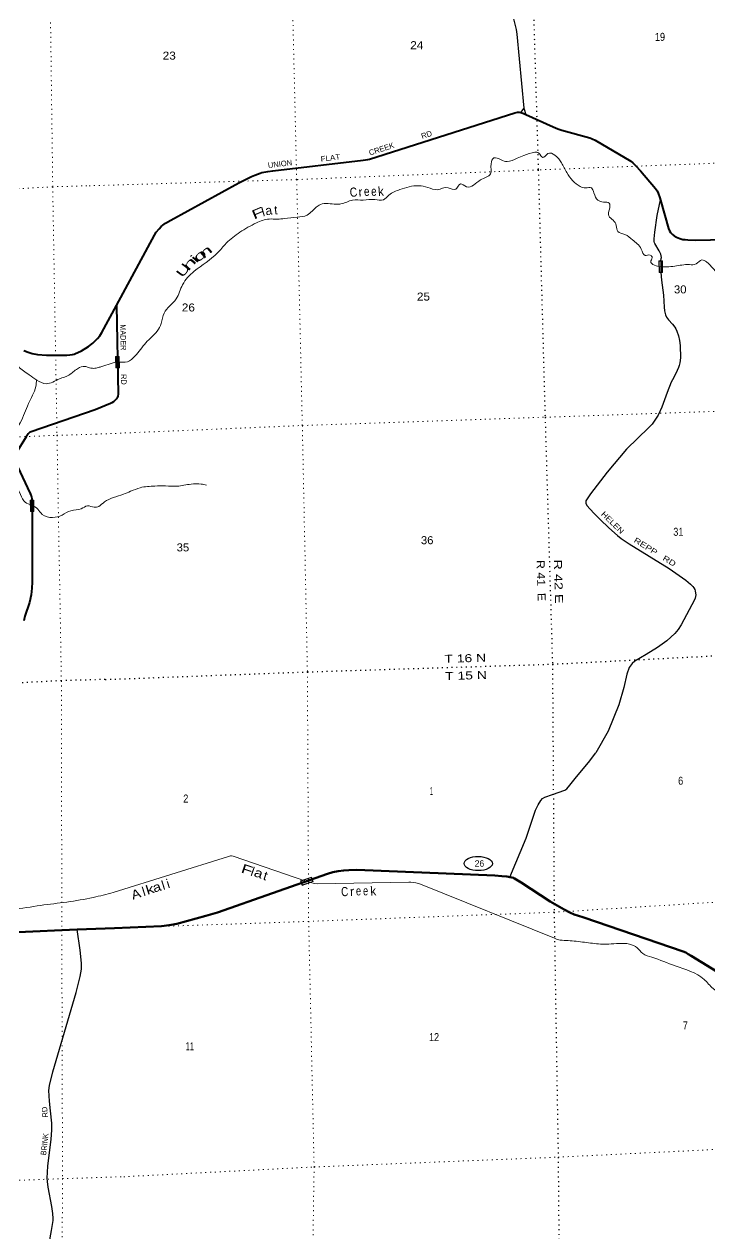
# Model space of a CAD drawing. Header units: feet. Extents: x 751810 to 1010326, y -353855 to -161247.
# Drawn here: x 846344 to 861322, y -243482 to -217042 of the extents above; entities that cross this region are included whole.
import ezdxf
from ezdxf.enums import TextEntityAlignment as Align

# ---------------------------------------------------------------- set-up
doc = ezdxf.new("R2010")
doc.units = ezdxf.units.FT
doc.header["$LTSCALE"] = 70
doc.linetypes.add('DOTTED', pattern=[1.5, 0.3, -1.2])
for name, color, linetype, lineweight in [('17', 7, 'Continuous', 25), ('23', 7, 'Continuous', 70), ('26', 7, 'Continuous', 40), ('29', 7, 'Continuous', 25), ('31', 7, 'Continuous', 13), ('39', 7, 'Continuous', 13), ('59', 7, 'Continuous', 13), ('6', 7, 'DOTTED', 25), ('61', 7, 'Continuous', 13), ('7', 7, 'DOTTED', 13)]:
    doc.layers.add(name, color=color, linetype=linetype, lineweight=lineweight)
for name, color, linetype in [('27', 7, 'Continuous'), ('30', 7, 'Continuous'), ('41', 7, 'Continuous')]:
    doc.layers.add(name, color=color, linetype=linetype)

msp = doc.modelspace()

# ---------------------------------------------------------------- linework, layer by layer
at = {"layer": '17'}
msp.add_ellipse((856263.26, -235388.27), major_axis=(309.24, -1), ratio=0.500121, dxfattribs=at)
at = {"layer": '23'}
msp.add_line((847504.22, -236829.36), (848316.08, -236797.76), dxfattribs=at)
for points in [[(856956.43, -235683.79), (856925.15, -235677.97), (856888.48, -235671.65), (856781.07, -235661.65), (856624.58, -235651.13), (853613.62, -235528.28), (853432.97, -235529.68), (853325.38, -235537.94), (853202.99, -235552.93), (853085.6, -235580.43), (852971.75, -235615.96), (850564.08, -236456.44), (850312.42, -236532.81), (849677.37, -236703.87), (849512.51, -236736.37), (849345.16, -236753.86), (848316.08, -236797.76)], [(862592.2, -238431.57), (860913.88, -237403.54), (860850.59, -237367.21), (860799.38, -237334.31), (860738.44, -237308.21), (858568.68, -236568.57), (858432.73, -236525.79), (858378.4, -236507.67), (858358.42, -236500.17), (858265.38, -236458.31), (858137.97, -236394.39), (857986.83, -236306.38), (857833.63, -236216.41), (857203.2, -235804.11), (857128.26, -235756.62), (857056.74, -235714.19), (857039.5, -235706.72), (857033.35, -235704.14), (856996.4, -235692.92), (856958.41, -235684.14), (856956.43, -235683.79)], [(844508.48, -237131.03), (844939.97, -236996.6), (845090.9, -236954.63), (845135.99, -236943.15), (845174.53, -236938.23), (845260.61, -236930.02), (847165.89, -236842.53), (847504.22, -236829.36)]]:
    msp.add_lwpolyline(points, dxfattribs=at)
at = {"layer": '26'}
for points in [[(848359.1, -223190.05), (849193.06, -221650.22), (849230.31, -221586.33), (849288.84, -221511.79), (849338.5, -221463.88), (849373.97, -221433.71), (849430.73, -221391.11), (849546.11, -221323.05), (851033.96, -220507.78), (851210.13, -220422.01), (851308.1, -220373.32), (851379.04, -220341.38), (851499.65, -220295.24), (851536.89, -220284.59), (851669.03, -220264.18), (851779.21, -220247.98), (853749.89, -220015.77), (853849.68, -220000.64), (853890.47, -219989.99), (857064.18, -218978.66), (857093.63, -218971.31), (857121.12, -218967.76), (857155.71, -218966.87), (857189.41, -218971.31)], [(857189.41, -218971.31), (857212.46, -218976.63), (857240.84, -218987.28), (857300.1, -219013.83)], [(857300.1, -219013.83), (857898.34, -219287.6), (858003.93, -219330.24), (858091.72, -219357.74), (858700.36, -219527.09), (858737.76, -219539.21), (858751.95, -219545.42), (858814.27, -219577.99), (859594.62, -220037.44), (859643.64, -220072.95), (859699.74, -220130.85), (859811.58, -220248.22), (860138.08, -220634.77), (860171.29, -220684.33), (860192.57, -220732.25), (860230.33, -220837.23), (860244.13, -220885.1)], [(860244.13, -220885.1), (860423.13, -221506.02), (860443.53, -221558.37), (860463.04, -221593.87), (860481.66, -221614.28), (860504.72, -221639.12), (860543.74, -221669.29), (860596.95, -221699.46), (860667.89, -221727.86), (860729.97, -221745.6), (860784.95, -221750.93), (860845.4, -221754.33), (861016.19, -221759.26), (861981.34, -221742.35)], [(847840.96, -224010.61), (847947.55, -223912.19), (847994.99, -223851.74), (848038.11, -223782.72), (848359.1, -223190.05)], [(848359.1, -223190.05), (848394.51, -225125.54), (848388.3, -225175.23), (848382.09, -225192.98), (848375.89, -225204.51), (848359.04, -225227.58), (848318.24, -225275.5), (848293.41, -225296.8), (848256.61, -225318.53), (848226.06, -225334.35), (847895.33, -225473.83)], [(846338.25, -224171.81), (846430.44, -224213.31), (846517.4, -224243.31), (846637.51, -224259.9), (846829.22, -224276.31), (847272.98, -224273.31), (847344.19, -224269.57), (847396.66, -224262.07), (847434.14, -224253.07), (847467.87, -224240.31), (847518.84, -224219.31), (847593.8, -224180.31), (847749.71, -224084.3), (847840.96, -224010.61)], [(847895.33, -225473.83), (846495.93, -225949.19), (846461.76, -225969.31), (846429.58, -225998.29), (846383.88, -226060.62), (846159.47, -226422.44)], [(846202.01, -226722.68), (846470.45, -227283.23), (846486.28, -227322.81), (846499.53, -227359.95), (846503.51, -227375.86), (846510.14, -227414.33), (846516.37, -227470.58), (846514.71, -229236.53), (846512.06, -229367.53), (846496.89, -229516.52), (846456.56, -229679.95), (846356.39, -229980.73), (846332.51, -230085.87)]]:
    msp.add_lwpolyline(points, dxfattribs=at)
at = {"layer": '29'}
for p, q in [((857257.93, -218876.27), (857189.41, -218971.31)), ((857257.93, -218876.27), (857300.1, -219013.83)), ((860250.74, -222217.09), (860251.95, -222468.73))]:
    msp.add_line(p, q, dxfattribs=at)
for points in [[(856924.98, -214864.31), (856808.22, -215926.11), (856811.65, -216020.69), (856815.91, -216047.68), (856843.24, -216162.47), (857089.23, -217159.07), (857106.15, -217257.15), (857257.93, -218876.27)], [(860250.74, -222217.09), (860260.84, -222163.68), (860264.98, -222138.75), (860261.43, -222105.52), (860250.74, -222067.53), (860215.15, -221996.31), (860120.23, -221837.25), (860113.13, -221818.26), (860107.2, -221790.96), (860106, -221735.17), (860120.23, -221587.99), (860170.06, -221227.14), (860243.62, -220878.17)], [(860251.95, -222468.73), (860268.57, -222633.72), (860311.28, -222966.08), (860321.96, -223227.22), (860330.26, -223307.94), (860352.8, -223393.4), (860377.72, -223445.63), (860421.62, -223504.98), (860510.6, -223602.31), (860558.06, -223666.41), (860579.42, -223704.4), (860600.77, -223754.25), (860636.37, -223851.58), (860660.09, -223956.04), (860671.95, -224067.61), (860681.44, -224338.25), (860670.77, -224445.08), (860655.35, -224499.68), (860641.11, -224542.41), (860581.78, -224675.35), (860505.86, -224813.05), (860477.38, -224870.02), (860391.95, -225093.17)], [(860391.95, -225093.17), (860270.94, -225411.29), (860195.01, -225586.96), (860138.06, -225677.17), (860062.13, -225781.63), (859990.95, -225857.6), (859502.14, -226332.4), (859079.77, -226830.93), (858719.09, -227310.48), (858643.16, -227414.93), (858614.69, -227462.41), (858614.69, -227514.64), (858633.67, -227562.12), (858785.53, -227728.3), (858927.9, -227865.99)], [(858927.9, -227865.99), (859117.52, -228046.99), (859302.83, -228218.78), (859388.24, -228283.82), (859563.83, -228397.77), (860432.3, -228939.04), (860797.72, -229195.43), (860902.12, -229280.89), (860952.54, -229331.94), (860976.27, -229363.99), (860992.29, -229394.84), (861003.56, -229429.27), (861011.28, -229475.56), (861014.84, -229514.74), (861011.28, -229551.53), (861001.19, -229590.7), (860987.55, -229622.75), (860698.06, -230168.76)], [(860698.06, -230168.76), (860628.06, -230274.4), (860556.88, -230359.87), (860381.29, -230521.3), (860177.22, -230668.49), (859935.19, -230820.42), (859683.66, -230967.61), (859626.72, -231015.09), (859560.28, -231100.55), (859508.07, -231247.74), (859441.63, -231542.11), (859337.23, -231917.2), (859099.94, -232491.71), (858829.43, -232971.26)], [(856956.43, -235683.79), (857308.43, -234832.46), (857517.24, -234219.97), (857569.44, -234106.02), (857631.14, -234011.06), (857669.1, -233968.33), (857721.31, -233935.1), (857887.41, -233878.12), (858157.91, -233783.16), (858200.62, -233754.67), (858267.06, -233678.7), (858409.44, -233493.53), (858675.2, -233180.17), (858829.43, -232971.26)], [(846949.39, -241218.2), (846947.33, -241059.97), (846918.2, -240793.5), (846897.39, -240581.15), (846884.9, -240352.15), (846893.23, -240239.73), (846968.14, -239944.11), (847475.86, -238203.7), (847567.42, -237853.95), (847592.4, -237695.73), (847592.39, -237562.5), (847567.42, -237279.37), (847504.22, -236829.36)], [(846781.62, -243817.46), (846847.43, -243745.53), (846866.16, -243720.55), (846878.64, -243687.24), (846901.53, -243622.71), (846914.02, -243570.66), (846941.07, -243412.44), (846972.28, -243231.32), (846974.36, -243191.77), (846974.36, -243145.97), (846968.12, -243039.8), (846945.23, -242883.66), (846866.16, -242458.97), (846851.6, -242338.22), (846845.35, -242267.44), (846862, -242005.13), (846932.75, -241413.89), (846949.39, -241218.2)]]:
    msp.add_lwpolyline(points, dxfattribs=at)
at = {"layer": '31'}
for p, q in [((860211.17, -222217.12), (860286.17, -222216.24)), ((860214.09, -222467.1), (860211.17, -222217.12))]:
    msp.add_line(p, q, dxfattribs=at)
msp.add_lwpolyline([(860286.17, -222216.24), (860289.09, -222466.22), (860214.09, -222467.1)], dxfattribs=at)
msp.add_lwpolyline([(860278.26, -222224.32), (860219.25, -222225.02), (860221.99, -222459.01), (860281, -222458.31)], close=True, dxfattribs=at)
at = {"layer": '39'}
msp.add_lwpolyline([(848287.21, -236020.81), (850808.44, -235234.26), (850826.31, -235227.69), (850848.58, -235221.37), (850874.23, -235221.37), (850908.67, -235229.24), (852493.62, -235770.7), (852624.13, -235811.5), (852687.13, -235827.85), (852745.25, -235834.02), (854747.59, -235792), (854793.96, -235798.66), (854846.23, -235801.11), (854898.73, -235811.61), (854981.68, -235833.26), (855040.49, -235853.63), (857929.49, -237022.35), (857974.21, -237041.13), (858055.14, -237062.84)], dxfattribs=at)
for points in [[(864004.4, -223780.11), (863793.09, -223625.49), (863567.97, -223547.75), (863173.61, -223380.52), (862668.99, -223150.21), (862305.65, -223014.25), (862136.41, -222856.36), (861707.05, -222728.41), (861557.57, -222559.87), (861393.76, -222381.7), (861251, -222237.1), (861149.42, -222195.89), (861023.46, -222282.16), (860875.32, -222296.67), (860555.09, -222330.43), (860218.12, -222340.55), (860078.18, -222292.44), (860030.34, -222235.53), (860063.8, -222143.98), (860022.04, -222088.9), (859907.82, -222096.36), (859823.47, -221958.05), (859634.94, -221758.49), (859466.76, -221636.78), (859314.26, -221570.94), (859276.34, -221441.3), (859212.75, -221326.52), (859113.65, -221232.92), (859129.47, -221087.58), (859121.58, -220955.02), (859002.41, -220930.43), (858876.7, -220887.93), (858791.82, -220731.54), (858734.36, -220620.59), (858611.89, -220620.24), (858492.55, -220589.62), (858198.6, -220286.59), (858083.99, -220074.75), (857936.4, -219902.13), (857784.91, -219870.46), (857670.98, -219956.37), (857585.8, -219858.33), (857502.97, -219840.7), (857258.2, -219914.45), (857111.35, -219973.18), (856894.6, -220044.07), (856760.98, -220005.83), (856607.24, -219966.18), (856542.75, -220094.88), (856529.11, -220314.59), (856314.06, -220443.78), (856158.95, -220563.12), (856003.32, -220595.96), (855876.96, -220531.35), (855770.05, -220651.26), (855604.4, -220615.99), (855370.77, -220659.22), (855162.53, -220609.14), (854962.71, -220572.89), (854553.58, -220655.6), (854312.28, -220779.54), (854190.74, -220879.76), (854003.85, -220873.3), (853749.28, -220886.98), (853516.43, -220887.94), (853263.87, -220969.97), (853161.63, -220975.05), (852816.57, -220983.4), (852632.02, -221125.76), (852528.18, -221213.38), (852304.71, -221260.33), (852030.5, -221288.68), (851876.34, -221303.37), (851693.58, -221300.81), (851417, -221385.57), (851055.58, -221589.58), (850759.41, -221827.84), (850564.95, -222042.92), (850056.67, -222442.48), (849804.33, -222737.77), (849662.77, -223045.83), (849398.92, -223359.58), (849337.14, -223580.74), (849247.74, -223750.42), (849002.25, -224005.26), (848763.88, -224298.12), (848598.81, -224419.78), (848402.29, -224427.69), (848224.66, -224463.2), (848037.7, -224523.14), (847964.13, -224547.48), (847861.98, -224566.65)], [(843724.16, -223641.5), (844125.24, -223858.19), (844490.89, -223995.84), (844807.61, -224117.42), (844805.69, -224119.51), (845019.59, -224088.36), (845357.25, -224132.55), (845667.81, -224202.04), (846056.55, -224314.55), (846216.06, -224525.3), (846450.62, -224702.69), (846622.46, -224822.31), (846822.77, -224900.47), (847116, -224793.49), (847319.71, -224710.42), (847509.06, -224571.57), (847675.33, -224522.45), (847744.56, -224542.65), (847862.13, -224566.62)], [(846614.08, -224817.08), (846596.14, -224964.37), (846436.47, -225335.54), (846256.62, -225753.87), (846114.12, -226053.85), (846076.64, -226266.85), (846008.26, -226559.68), (846073.19, -226915.36), (846262.98, -227324.18), (846366.47, -227492.99), (846501.7, -227553.75), (846642.11, -227642.48), (846737.33, -227757.27), (846965.33, -227824.19), (847172.29, -227771.19), (847361.46, -227676.64), (847591.01, -227634.77), (847725.12, -227570.73), (847875.82, -227600.54), (847974.06, -227584.95)], [(847974.06, -227584.95), (848098.27, -227484.98), (848288.19, -227388.74), (848512.9, -227315.6), (848669.66, -227252.54), (848878.15, -227173.85), (849194.31, -227138.2), (849433.12, -227135.05), (849680.25, -227141.72), (849988.03, -227094.25), (850210.85, -227093.59), (850325.95, -227116.29)], [(848287.21, -236020.81), (847852.43, -236129.03), (847275.39, -236229.82), (846703.29, -236304.24), (846085.77, -236398.68), (845571.64, -236464.61), (844944.19, -236513.16), (844471.23, -236553.2), (844123.19, -236501.4), (843555.11, -236380.33), (843261.82, -236436.97), (843034.84, -236541.15), (842995.56, -236661.61), (842909.4, -236669.26), (842798.13, -236702.13), (842753.7, -236941.6), (842679.42, -237335.36), (842505.88, -237858.13), (842448.72, -238130.35), (842473.04, -238574.32), (842440.39, -239246.21), (842370.35, -239498.84), (842060.61, -239693.09), (841552.34, -239950.07), (841304.69, -240089.35), (841000.85, -240378), (840773.58, -240572.81), (840595.96, -240654.78), (840138.15, -240672.03), (839766.67, -240685.65), (839503.05, -240779.3), (839058.02, -241057.77), (838793.81, -241380.99), (838432.45, -241982.14), (838143.17, -242429.24), (838014.38, -242573.6), (837823.35, -242720.57), (837220.34, -243118.45), (836638.31, -243537.6), (836245.65, -243769.57), (835695.04, -244072.63), (835357.86, -244284.14), (834778.29, -244616.6), (834473.33, -244780.45), (834280.1, -244776.5), (834154.81, -244761.64), (834077.82, -244845.42), (833922.65, -244837.85), (833847.01, -244905.47), (833725.62, -244741.44), (833634.55, -244678.83), (833536.51, -244691), (833432.25, -244796.07), (833402.59, -244906.05), (833379.62, -245031.86), (833199.39, -245148.17), (832764.14, -245420.2), (832535.57, -245534.52), (832423.13, -245587.58), (832301.2, -245703.45), (832194.02, -245786.49), (831968.2, -245918.82), (831818.06, -246082.19), (831546.34, -246174.17), (831281.67, -246388.68), (831177.59, -246449.43), (830968.6, -246746.17), (830491.63, -247567.63), (830142.89, -248182.35), (829933.98, -248654.7), (829914.19, -248765.56), (829890.45, -248912.06), (829861.61, -249116.39), (829860.15, -249227.2), (829827.14, -249355.49), (829740.09, -249533.66), (829720.67, -249698.2), (829886.79, -249922.77), (830010.89, -250201.46), (829997.6, -250367.13), (829752.16, -250804.33), (829629.33, -251093.41), (829596.41, -251416.96), (829385.51, -252058.09), (829169.38, -252816.23), (828999.82, -253435.49), (828932.97, -253667.85), (828780.15, -253863.55), (828633.54, -254014.7), (828204.91, -254447.52), (827839.56, -254805.2)], [(858055.14, -237062.84), (858405.22, -237088.55), (858759.83, -237132.22), (859113.68, -237149.76), (859567.41, -237150.22), (859734.36, -237229.71), (859856.41, -237352.8), (860055.63, -237437.36), (860569.04, -237625.15), (861196.01, -237920.2), (861396.64, -238121.41), (861594.91, -238242.21), (861759.62, -238313.72), (861922.32, -238385.29)]]:
    msp.add_spline(points, degree=3, dxfattribs=at)
at = {"layer": '59'}
for points in [[(852382.96, -235766.16), (852619.2, -235684.34), (852653.56, -235783.56), (852417.33, -235865.38)], [(852614.26, -235694.51), (852393.13, -235771.09), (852422.26, -235855.2), (852643.38, -235778.62)]]:
    msp.add_lwpolyline(points, close=True, dxfattribs=at)
at = {"layer": '6'}
for points in [[(857410.68, -212984.69), (857413.01, -214845.62), (857574.5, -220226.87), (857722.66, -225632.66), (857884.62, -231029.98), (857920.86, -236453.22), (858009.26, -241806.48), (858053.3, -247221.43), (858112.79, -252615.8), (858186.08, -258001.71), (858212.22, -258758.53)], [(848114.25, -231365.72), (852531.3, -231198.79), (857884.62, -231029.98), (863208.74, -230755.42), (868622.06, -230578.78), (874054.49, -230369.37), (879406.4, -230083.92), (879506.43, -230068.62)], [(848114.25, -231365.72), (847156.55, -231392.22), (841792.79, -231678.33), (836451.66, -231878.91), (831064.43, -232083.44), (825634.3, -232271.66), (820239.55, -232440.27), (816718.5, -232573.2)]]:
    msp.add_lwpolyline(points, dxfattribs=at)
at = {"layer": '61'}
for p, q in [((848341.98, -224306.03), (848416.96, -224304.31)), ((848347.7, -224555.96), (848341.98, -224306.03)), ((846477.45, -227446), (846552.45, -227445.44)), ((846479.33, -227696), (846477.45, -227446))]:
    msp.add_line(p, q, dxfattribs=at)
for points in [[(848416.96, -224304.31), (848422.68, -224554.25), (848347.7, -224555.96)], [(846552.45, -227445.44), (846554.33, -227695.43), (846479.33, -227696)]]:
    msp.add_lwpolyline(points, dxfattribs=at)
for points in [[(848409.14, -224312.48), (848350.15, -224313.84), (848355.51, -224547.78), (848414.5, -224546.43)], [(846487.26, -227687.94), (846485.5, -227453.93), (846544.51, -227453.49), (846546.27, -227687.49)]]:
    msp.add_lwpolyline(points, close=True, dxfattribs=at)
at = {"layer": '7'}
for points in [[(852114.5, -213183.17), (852171.6, -215065.39), (852296.69, -220437.67), (852419.9, -225814.03), (852531.3, -231198.79), (852558.4, -236652.48), (852677.36, -242020.92), (852594.73, -247361.21), (852604.97, -248397.15)], [(846843.49, -213379.49), (846896.6, -215220.21), (846967.2, -220595.45), (847060.27, -226028.13), (847156.55, -231392.22), (847165.89, -236842.53), (847180.59, -242276.5), (847173.21, -243838.8)], [(879089.39, -219245.92), (879033.04, -219243.87), (873735.35, -219463.91), (868242.38, -219799.88), (862886.76, -220027.1), (857574.5, -220226.87), (852296.69, -220437.67), (847713.31, -220575.3)], [(847713.31, -220575.3), (846967.2, -220595.45), (841511.83, -220903.53), (836286.25, -221028.77), (830919.94, -221204.24), (825535.46, -221426.78), (820160.53, -221636.84), (816332.72, -221790.86)], [(847915.02, -226003.71), (852419.9, -225814.03), (857722.66, -225632.66), (863095.62, -225449.18), (868444.4, -225194), (873513.84, -224944.46)], [(835812.4, -226480.69), (836367.61, -226470.01), (841627.61, -226252.7), (847060.27, -226028.13), (847915.02, -226003.71)], [(879717.06, -235534.65), (879598.62, -235554.78), (874177.34, -235802.08), (868715.41, -235964.09), (863277.38, -236119.34), (857920.86, -236453.22), (852558.4, -236652.48), (848316.09, -236797.91)], [(848316.08, -236797.76), (847165.89, -236842.53), (841724.1, -237089.63), (836449.9, -237255.18), (831060.15, -237496.06), (825648.83, -237701.61), (820354.21, -237859.97), (816911.66, -237971.88)], [(848518.09, -242234.21), (852677.36, -242020.92), (858009.26, -241806.48), (863361.88, -241545.15), (868787, -241360.1), (874243.73, -241226.42), (879767.91, -241095.03), (879930.67, -241077.88)], [(817107, -243431.84), (820368.35, -243231.54), (825673.58, -243086.83), (831080.82, -242831.12), (836466.73, -242594.42), (841722.68, -242473.94), (847180.59, -242276.5), (848518.09, -242234.21)]]:
    msp.add_lwpolyline(points, dxfattribs=at)

# ---------------------------------------------------------------- texts
at = {"layer": '17'}
msp.add_text('26', height=140, dxfattribs=at).set_placement((856289.31, -235456.58), align=Align.CENTER)
at = {"layer": '27'}
for s, rotation, p in [('RD', 17.675, (855038.04, -219551.01)), ('CREEK', 18.175, (853896.69, -219914.87))]:
    msp.add_text(s, height=120, rotation=rotation, dxfattribs=at).set_placement(p)
for s, rotation, width, p in [('FLAT', 6.72, 1.1, (852826.53, -220049.22)), ('UNION', 6.864, 0.9, (851675.02, -220186.62)), ('MADER', 271.048, 0.95, (848441.68, -223604.74)), ('RD', 271.048, 0.8, (848457.62, -224690.95))]:
    msp.add_text(s, height=120, rotation=rotation, dxfattribs=dict(at, width=width)).set_placement(p)
at = {"layer": '30'}
for s, rotation, width, p in [('HELEN', 315.76, 1.15, (858937.36, -227763.56)), ('REPP   RD', 328.067, 1.3, (859649.96, -228353)), ('RD', 95.597, 0.85, (846865.63, -240933.25)), ('BRINK', 83.176, 0.95, (846819.62, -241770.18))]:
    msp.add_text(s, height=120, rotation=rotation, dxfattribs=dict(at, width=width)).set_placement(p)
at = {"layer": '41'}
for s, rotation, width, p in [('C', 6.273, 0.85, (853547.37, -220813.1)), ('e', 3.004, 0.8, (853830.76, -220794.87)), ('e', 3.148, 0.8, (853988.01, -220793.28)), ('k', 4.264, 0.95, (854143.1, -220794.86)), ('F', 22.852, 1.6, (851485.3, -221263.9)), ('i', 48.582, 1.75, (850140.45, -222236.66)), ('o', 42.965, 1.95, (850242.93, -222171.34)), ('n', 39.965, 1.95, (850368.91, -222090.23)), ('U', 53.647, 1.55, (849894.07, -222478.99)), ('n', 48.707, 2, (850024.18, -222342.44)), ('F', 341.139, 1.5, (851179.34, -235617.54)), ('a', 341.139, 1.25, (851433.78, -235690.21)), ('t', 341.139, 1.05, (851585.04, -235748.31)), ('a', 17.326, 1.2, (849269.29, -235997.37)), ('A', 17.326, 1.15, (848815.06, -236149.44)), ('k', 17.326, 1.3, (849118.67, -236048.07)), ('C', 3.202, 0.8, (853350.45, -236101.26)), ('e', 1.202, 0.75, (853649.62, -236085.03)), ('e', 1.202, 0.75, (853804.78, -236083.09)), ('k', 3.202, 0.95, (853973.37, -236085.72))]:
    msp.add_text(s, height=200, rotation=rotation, dxfattribs=dict(at, width=width)).set_placement(p, align=Align.CENTER)
for s, rotation, p in [('r', 4.386, (853697.67, -220807.6)), ('l', 16.535, (851590.36, -221237.58)), ('t', 5.345, (851849.62, -221200.62)), ('a', 9.235, (851700.64, -221209.96)), ('l', 341.139, (851303.12, -235659.59)), ('l', 17.326, (849410.79, -235958.12)), ('i', 17.326, (849515.65, -235923.48)), ('l', 17.326, (848984.03, -236094.16)), ('r', 1.202, (853508.22, -236096.11))]:
    msp.add_text(s, height=200, rotation=rotation, dxfattribs=at).set_placement(p, align=Align.CENTER)
at = {"layer": '6'}
for s, rotation, width, p in [('R 41  E', 271.719, 1.15, (857536.43, -228757.46)), ('R 42 E', 271.719, 1.35, (857914.37, -228744.45)), ('T 16 N', 1.806, 1.3, (855525.45, -231003.71)), ('T 15 N', 1.806, 1.3, (855542.06, -231380.27))]:
    msp.add_text(s, height=175, rotation=rotation, dxfattribs=dict(at, width=width)).set_placement(p)
at = {"layer": '7'}
for s, width, p in [('19', 0.85, (860123.04, -217406.13)), ('24', 1.1, (854777.2, -217588.01)), ('23', 1.1, (849369.4, -217816.26)), ('30', 1.05, (860539.68, -222926.37)), ('26', 1.1, (849786.91, -223321.58)), ('25', 1.1, (854923.22, -223083.25)), ('31', 0.85, (860524.12, -228224.62)), ('35', 1.05, (849675.02, -228565.86)), ('36', 1.05, (855010.91, -228408.62)), ('1', 0.4, (855207.69, -233891.04)), ('6', 0.85, (860629.84, -233665.75)), ('2', 0.85, (849818.31, -234054.79)), ('7', 0.85, (860732.8, -239013.37)), ('12', 0.85, (855186.73, -239270.32)), ('11', 0.65, (849870.99, -239469.9))]:
    msp.add_text(s, height=175, dxfattribs=dict(at, width=width)).set_placement(p)

doc.saveas('drawing.dxf')
